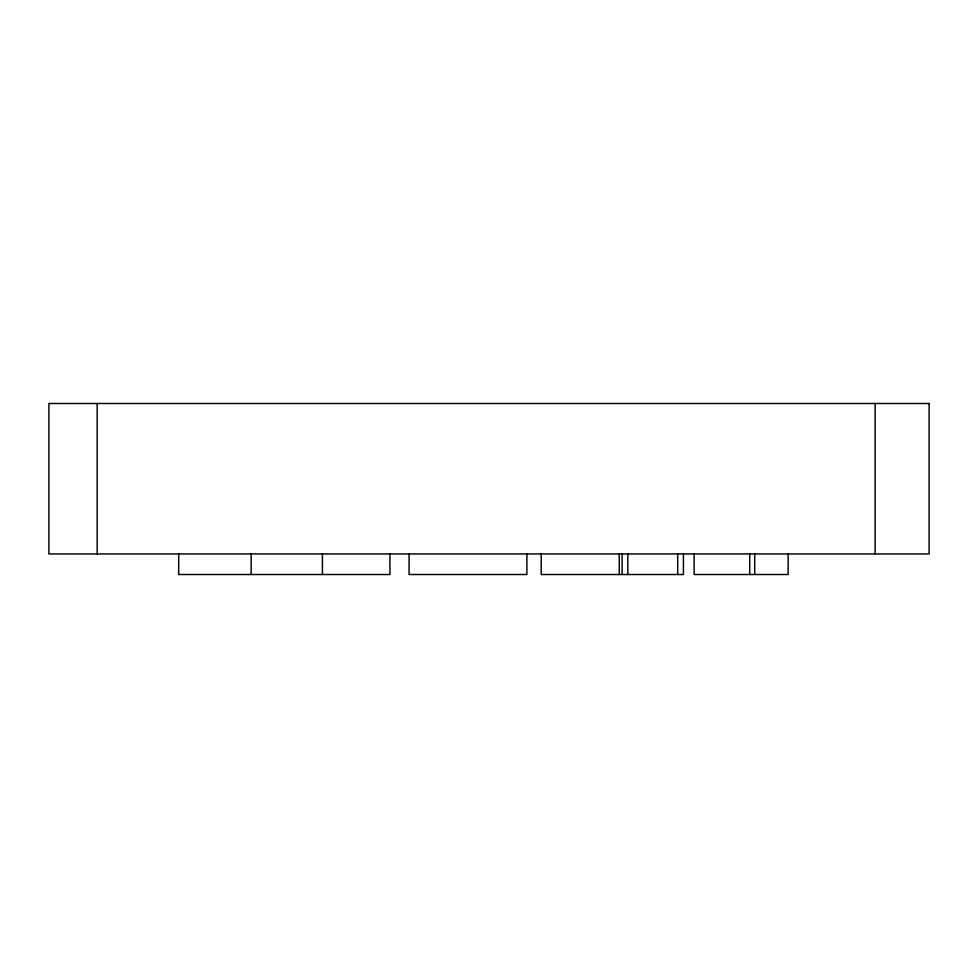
<?xml version="1.0" encoding="UTF-8"?>
<svg xmlns="http://www.w3.org/2000/svg" width="978" height="978" viewBox="0 0 978 978"><rect width="100%" height="100%" fill="white"/><g stroke="black" fill="none" stroke-linecap="round" stroke-linejoin="round"><path stroke-width="1.47" d="M875.127 403.486L875.127 553.951M788.146 553.951L788.146 574.514L694.123 574.514L694.123 553.951M754.698 553.951L754.698 574.514M749.723 553.951L749.723 574.514M683.426 553.951L683.426 574.514L541.201 574.514L541.201 553.951M677.705 553.951L677.705 574.514M627.827 553.951L627.827 574.514M622.106 553.951L622.106 574.514M619.245 553.951L619.245 574.514M526.885 553.951L526.885 574.514L409.061 574.514L409.061 553.951M389.929 553.951L389.929 574.514L178.693 574.514L178.693 553.951M322.434 553.951L322.434 574.514M251.163 553.951L251.163 574.514M97.177 403.486L97.177 553.951M929.1 403.486L48.9 403.486L48.9 553.951L929.1 553.951L929.1 403.486"/></g></svg>
